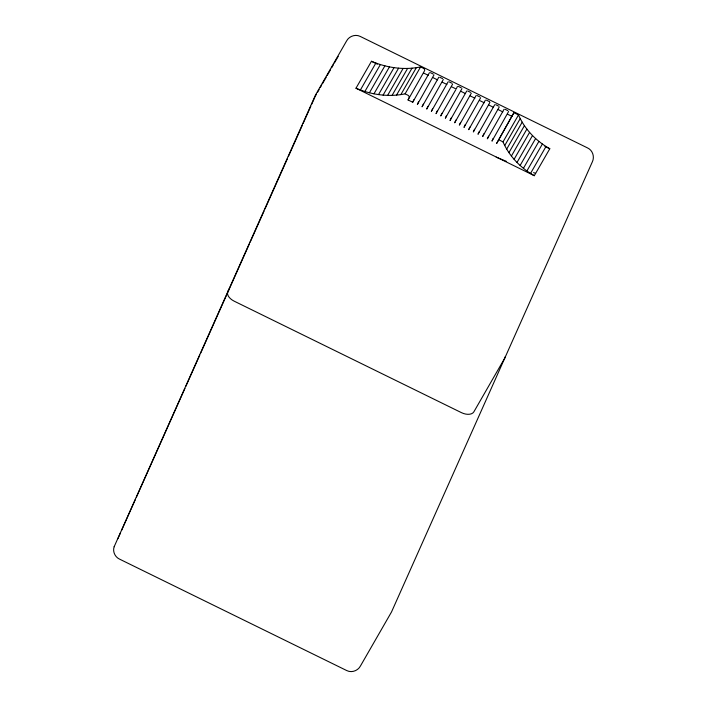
<?xml version="1.0" encoding="UTF-8"?>
<svg xmlns="http://www.w3.org/2000/svg" width="707" height="707" viewBox="0 0 707 707"><rect width="100%" height="100%" fill="white"/><g stroke="black" fill="none" stroke-linecap="round" stroke-linejoin="round"><path stroke-width="1.06" d="M433.983 74.907L417.377 104.521L418.535 101.773M443.316 79.476L426.71 109.099L427.859 106.35M452.639 84.053L436.033 113.677L437.191 110.919M461.963 88.631L445.357 118.246L446.515 115.497M471.295 93.2L454.689 122.824L455.838 120.075M480.619 97.778L464.013 127.401L465.171 124.644M489.942 102.356L473.337 131.97L474.494 129.222M499.275 106.925L482.669 136.548L483.818 133.8M508.598 111.503L491.992 141.126L493.15 138.369M117.883 538.69L120.579 532.645M121.48 530.621L135.435 499.354M136.336 497.33L184.942 388.39M185.844 386.367L199.798 355.1M200.7 353.085L249.271 244.207M250.172 242.192L264.1 210.978M265.001 208.963L287.466 158.615M288.359 156.6L302.287 125.378M303.188 123.363L310.824 106.244M311.725 104.229L314.871 97.186M429.449 72.68L412.72 102.241L408.054 99.952L409.07 97.663A2.077 1.67 29.9 0 0 407.886 95.215L405.093 93.845C388.656 97.31 371.334 94.773 355.983 88.225L371.475 61.279C386.826 67.828 404.148 70.364 420.585 66.909L423.378 68.279M408.054 99.952L424.571 70.718A2.077 1.67 29.9 0 0 423.838 68.57M412.72 102.241L414.002 99.546M423.325 104.123L422.044 106.81L438.773 77.257M432.649 108.701L431.367 111.388L448.105 81.826M451.305 117.848L450.023 120.535L466.753 90.982M460.628 122.426L459.347 125.112L476.085 95.551M469.961 126.995L468.679 129.69L485.409 100.129M479.284 131.573L478.003 134.259L494.732 104.707M488.608 136.151L487.326 138.837L504.064 109.276M513.892 112.722L496.659 143.415L513.892 112.722L518.514 114.941C524.727 129.337 536.224 141.082 549.79 148.744L534.298 175.69L355.983 88.225M315.322 96.179L316.409 94.278M317.496 92.387L319.131 89.542M320.227 87.65L321.314 85.759M322.401 83.859L326.219 77.231M327.306 75.34L330.576 69.648M331.663 67.757L333.297 64.911M334.384 63.02L338.202 56.392M229.501 288.518L227.954 291.213A10.402 6.195 24 0 0 234.185 301.173L461.441 412.649A10.402 6.195 24 0 0 473.867 411.836L504.851 357.954A10.402 6.195 24 0 0 505.337 356.408M360.402 89.983L375.894 63.038M364.883 91.503L380.375 64.567M369.408 92.785L384.9 65.839M373.968 93.819L389.46 66.873M378.528 94.597L394.02 67.651M383.088 95.118L398.58 68.172M387.613 95.383L403.105 68.438M392.093 95.383L407.586 68.438M396.512 95.127L412.004 68.19M400.851 94.614L416.343 67.678M405.093 93.845L420.585 66.909M455.653 89.948L440.7 115.966L441.981 113.27M534.298 175.69C520.732 168.019 509.234 156.282 503.022 141.886L518.514 114.941M504.727 145.545L520.219 118.599M506.698 149.133L522.19 122.196M508.925 152.641L524.417 125.696M511.391 156.044L526.883 129.107M514.086 159.331L529.578 132.386M516.994 162.477L532.495 135.541M520.113 165.473L535.606 138.537M523.419 168.31L538.911 141.365M526.892 170.961L542.384 144.025M530.524 173.427L546.016 146.482M457.429 86.404L456.192 89.02L451.526 86.731M496.217 157.14L506.318 161.311M533.591 172.57L535.606 173.401M544.903 146.367L549.79 148.744M430.439 72.68L433.241 74.049M439.772 77.257L442.564 78.627M449.095 81.826L451.897 83.205M458.419 86.404L461.22 87.774M467.751 90.982L470.544 92.352M477.075 95.551L479.876 96.93M486.398 100.129L489.606 101.711M495.731 104.707L498.523 106.077M505.054 109.276L507.856 110.654M423.546 73.007L428.212 75.296M432.87 77.584L437.536 79.873M442.202 82.153L446.859 84.442M460.849 91.309L465.515 93.598M470.182 95.878L474.839 98.167M479.505 100.456L484.171 102.745M488.829 105.034L493.495 107.323M498.161 109.603L502.818 111.892M507.485 114.18L512.151 116.469M371.475 61.279L377.379 64.196M498.444 139.588L503.022 141.886M114.145 546.75C112.457 551.442 114.967 557.001 119.456 559.078L346.722 670.554C351.653 673.126 358.104 670.731 360.543 665.826L391.528 611.944L592.369 161.797C594.773 156.795 592.687 150.246 587.544 147.922L360.278 36.446C355.347 33.874 348.896 36.269 346.457 41.174L315.472 95.056L114.145 546.75"/></g></svg>
